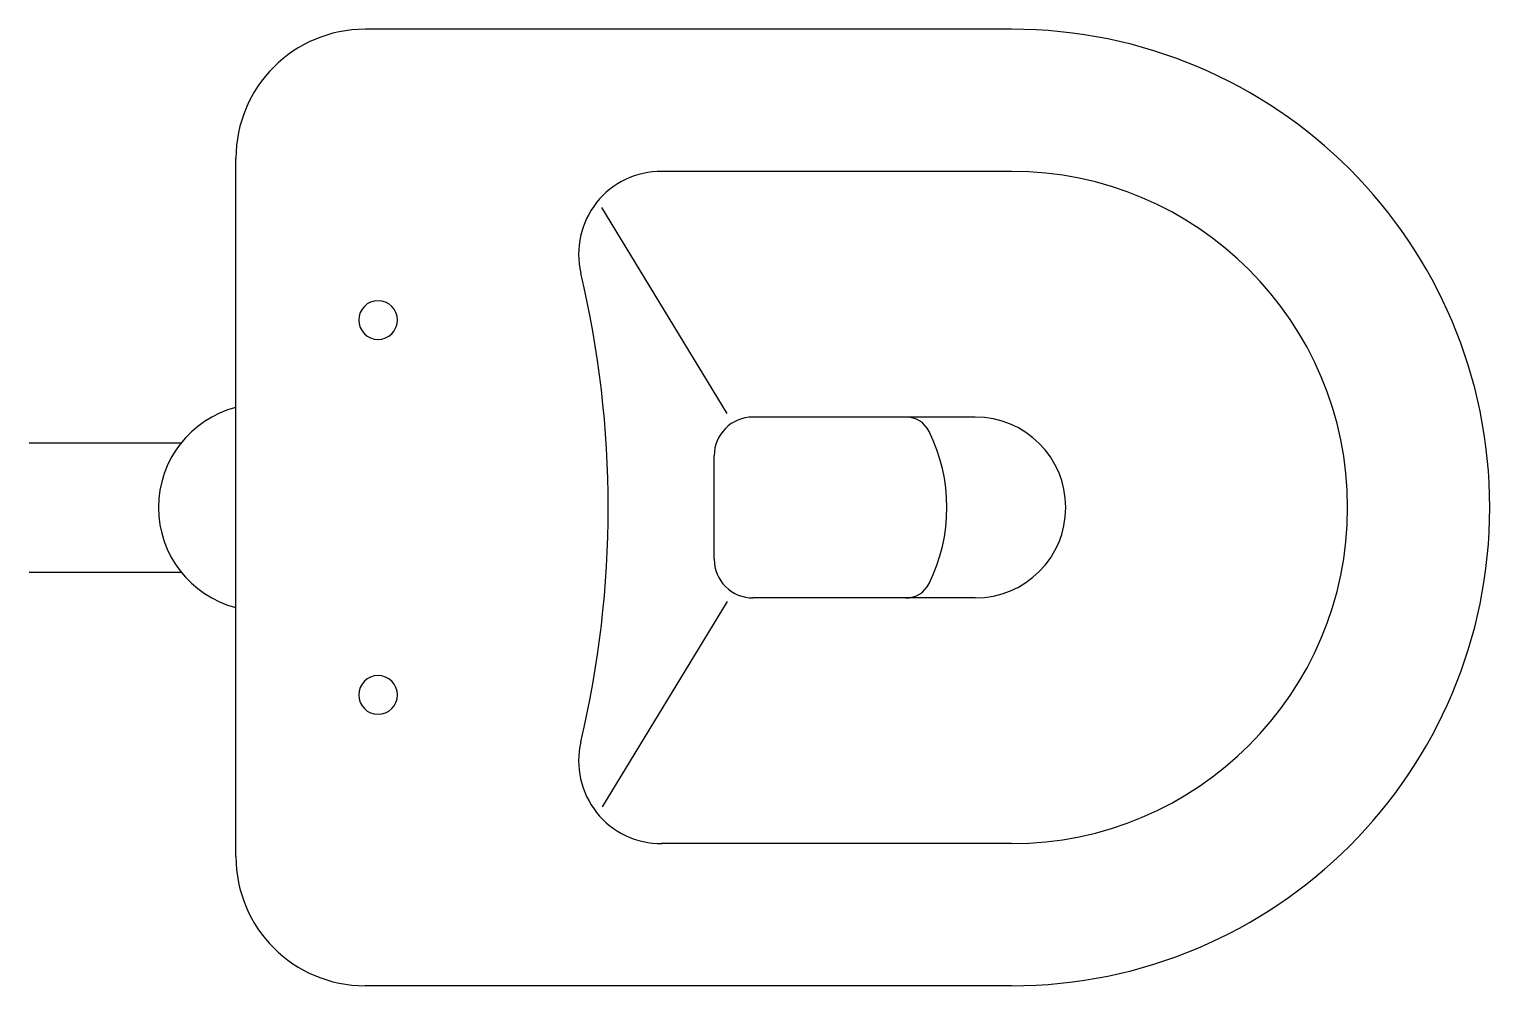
# Model space of a CAD drawing. Header units: millimetres. Extents: x -3005.318 to -3004.753, y 2966.55 to 2966.92.
import ezdxf

# ---------------------------------------------------------------- set-up
doc = ezdxf.new("R2010")
doc.units = ezdxf.units.MM
doc.header["$LTSCALE"] = 10
doc.layers.add('banheiro_louças', color=2, linetype='Continuous')

msp = doc.modelspace()

# ---------------------------------------------------------------- linework, layer by layer
at = {"layer": 'banheiro_louças', "ltscale": 5}
for p, q in [((-3004.938102780211, 2966.920442314512), (-3005.188102780211, 2966.920442314512)), ((-3005.238102780212, 2966.600441314512), (-3005.238102780212, 2966.870441314513)), ((-3004.938102780211, 2966.865441314512), (-3005.073554780211, 2966.865441314512)), ((-3004.938102780211, 2966.605441314513), (-3005.073554780211, 2966.605441314513)), ((-3004.938102780211, 2966.550441314513), (-3005.188102780211, 2966.550441314513))]:
    msp.add_line(p, q, dxfattribs=at)
at = {"layer": 'banheiro_louças', "color": 1, "ltscale": 5}
for p, q in [((-3005.048084780211, 2966.771851514513), (-3005.096498780211, 2966.851431514511)), ((-3004.952102780212, 2966.770441314511), (-3005.038102780211, 2966.770441314511)), ((-3005.053102780211, 2966.715441314514), (-3005.053102780211, 2966.755441314511)), ((-3005.048084780211, 2966.699031114512), (-3005.096392780212, 2966.619627514512)), ((-3004.952102780212, 2966.700441314511), (-3005.038102780211, 2966.700441314511))]:
    msp.add_line(p, q, dxfattribs=at)
at = {"layer": 'banheiro_louças'}
for p, q in [((-3005.318046750614, 2966.760446280009), (-3005.259263906323, 2966.760446280009)), ((-3005.318046750614, 2966.710446280009), (-3005.259271857354, 2966.710446280009))]:
    msp.add_line(p, q, dxfattribs=at)
at = {"layer": 'banheiro_louças', "ltscale": 5}
for centre, radius, start, end in [((-3005.188103184212, 2966.870437595913), 0.05000115780000001, 90.00000079999592, 179.9957389999894), ((-3004.938103280212, 2966.735441814511), 0.1850005, 270.0000053299884, 89.99969100001584), ((-3005.073555376212, 2966.833442863713), 0.03199928432000001, 89.5864508999796, 193.3348173300883), ((-3004.938102780212, 2966.735441314511), 0.13, 270.0000007599753, 89.9999992000041), ((-3005.487131580212, 2966.735441314511), 0.3930288002, 346.6692851999794, 13.33071480002057), ((-3005.183102780212, 2966.807941314513), 0.0075, 0, 180), ((-3005.183102780212, 2966.807941314513), 0.0075, 180, 0), ((-3005.228042382212, 2966.735441314511), 0.04000039834, 104.5667328000014, 255.4332671499951), ((-3005.183102780212, 2966.662941314512), 0.0075, 0, 180), ((-3005.183102780212, 2966.662941314512), 0.0075, 180, 0), ((-3005.073555376212, 2966.637439765312), 0.03199928432000001, 166.6651826999022, 270.4135490599987), ((-3005.188102288212, 2966.600445186712), 0.05000218216, 180.0044370222487, 270.0000007599753)]:
    msp.add_arc(centre, radius, start, end, dxfattribs=at)
at = {"layer": 'banheiro_louças', "color": 1, "ltscale": 5}
for centre, radius, start, end in [((-3005.038102474212, 2966.75543955991), 0.01500103032, 89.9999992000041, 179.9932981999449), ((-3004.978961508212, 2966.760439144312), 0.010000959456, 26.39866819995804, 89.9999992000041), ((-3004.952102780212, 2966.735441314511), 0.035, 270.0000007599753, 89.9999992000041), ((-3005.029359684212, 2966.735441314511), 0.06625690346, 333.6152045000299, 26.38479549997009), ((-3005.038103182212, 2966.715438947911), 0.014997616168, 179.9909587000494, 269.9999992400247), ((-3004.978961508212, 2966.710443484713), 0.010000959456, 270.0000007599753, 333.601331800042)]:
    msp.add_arc(centre, radius, start, end, dxfattribs=at)

doc.saveas('drawing.dxf')
